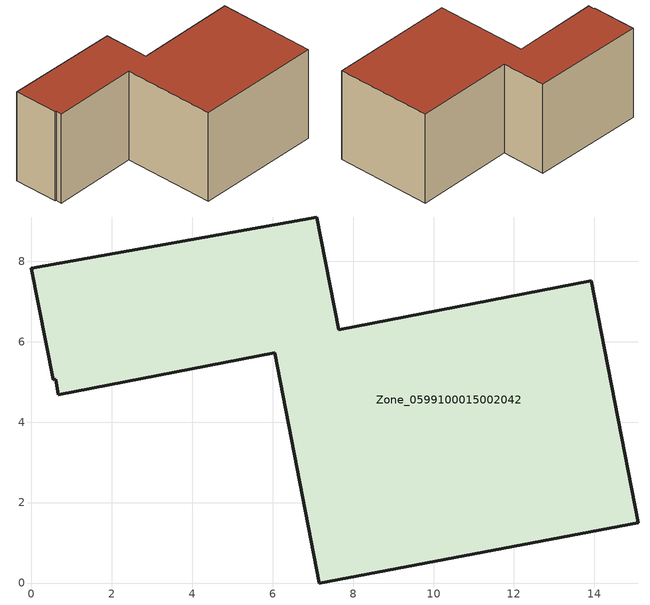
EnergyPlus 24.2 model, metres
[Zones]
Zone_0599100015002042
 floor ground (C_G): 0.6,5.07 0.54,5.06 0,7.83 7.1,9.1 7.64,6.3 13.92,7.52 15.09,1.5 7.16,0 6.05,5.72 0.67,4.68 z0.82
 wall outside (C_F): 7.64,6.3 7.1,9.1 0,7.83 0.54,5.06 0.6,5.07 0.67,4.68 6.05,5.72 7.16,0 15.09,1.5 13.92,7.52 7.64,6.3 z0.82:6.74
 roof outside (C_R): 0.54,5.06 0.6,5.07 0.67,4.68 6.05,5.72 7.16,0 15.09,1.5 13.92,7.52 7.64,6.3 7.1,9.1 0,7.83 z6.74
[BUILDING]
Pand.0599100015002042: North Axis=0; Terrain=City; Loads Convergence Tolerance Value=0.04; Temperature Convergence Tolerance Value=0.4; Solar Distribution=FullExterior; Maximum Number of Warmup Days=25; Minimum Number of Warmup Days=1
[Site:Location]
Rotterdam.The.Hague.AP_ZH_NLD Design_Conditions: Latitude=51.96; Longitude=4.45; Time Zone=1; Elevation=-4.5
[SITE:GROUNDTEMPERATURE:BUILDINGSURFACE]
18, 18, 18, 18, 18, 18, 18, 18, 18, 18, 18, 18
[MATERIAL] Thermal Absorptance=0.9; Solar Absorptance=0.7; Visible Absorptance=0.7
Name | Roughness | Thickness | Conductivity | Density | Specific Heat
G.TI.1965-1974 | MediumSmooth | 0.15 | 0.882353 | 540 | 1210
F.TI.1965-1974 | Rough | 0.3 | 0.697674 | 1920 | 840
R.TI.1965-1974 | MediumRough | 0.2 | 0.232558 | 1500 | 1000
[CONSTRUCTION]
C_G: G.TI.1965-1974
C_F: F.TI.1965-1974
C_R: R.TI.1965-1974
[ZONE]
Zone_0599100015002042: Type=1; Multiplier=1; Ceiling Height=Autocalculate; Volume=Autocalculate; Floor Area=autocalculate; Part of Total Floor Area=Yes
[ZONEINFILTRATION:DESIGNFLOWRATE]
Infil_Zone_0599100015002042: Zone or ZoneList or Space or SpaceList=Zone_0599100015002042; Schedule=AlwaysOn; Design Flow Rate Calculation Method=Flow/Area; Flow Rate per Floor Area=0.003; Constant Term Coefficient=1; Temperature Term Coefficient=0; Velocity Term Coefficient=0; Velocity Squared Term Coefficient=0
[HVACTEMPLATE:ZONE:IDEALLOADSAIRSYSTEM]
Zone_0599100015002042: Maximum Heating Supply Air Temperature=50; Minimum Cooling Supply Air Temperature=13; Maximum Heating Supply Air Humidity Ratio=0.0156; Minimum Cooling Supply Air Humidity Ratio=0.0077; Heating Limit=NoLimit; Cooling Limit=NoLimit; Dehumidification Control Type=ConstantSensibleHeatRatio; Cooling Sensible Heat Ratio=0.7; Dehumidification Setpoint=60; Humidification Control Type=None; Humidification Setpoint=30; Outdoor Air Method=None; Outdoor Air Flow Rate per Person=0.00944; Outdoor Air Flow Rate per Zone Floor Area=0; Outdoor Air Flow Rate per Zone=0; Demand Controlled Ventilation Type=None; Outdoor Air Economizer Type=NoEconomizer; Heat Recovery Type=None; Sensible Heat Recovery Effectiveness=0.7; Latent Heat Recovery Effectiveness=0.65
[ZONECONTROL:THERMOSTAT]
ThermostatControl_Zone_0599100015002042: Zone or ZoneList=Zone_0599100015002042; Control Type Schedule=DualSetpointControlType; Control 1=Thermostat_Zone_0599100015002042; Temperature Difference Between Cutout And Setpoint=0
[THERMOSTATSETPOINT:DUALSETPOINT]
Thermostat_Zone_0599100015002042: Heating Setpoint Temperature Schedule=HeatingSetpoint_Zone_0599100015002042; Cooling Setpoint Temperature Schedule=CoolingSetpoint_Zone_0599100015002042
[SCHEDULE:COMPACT]
HeatingSetpoint_Zone_0599100015002042: Through: 12/31, For: AllDays, Until: 24:00, 21
CoolingSetpoint_Zone_0599100015002042: Through: 12/31, For: AllDays, Until: 24:00, 24
DualSetpointControlType: Through: 12/31, For: AllDays, Until: 24:00, 4
AlwaysOn: Through: 12/31, For: AllDays, Until: 24:00, 1
